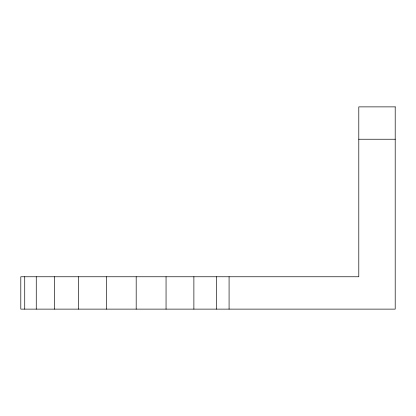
<?xml version="1.0" encoding="UTF-8"?>
<svg xmlns="http://www.w3.org/2000/svg" width="416" height="416" viewBox="0 0 416 416"><rect width="100%" height="100%" fill="white"/><g stroke="black" fill="none" stroke-linecap="round" stroke-linejoin="round"><path stroke-width="0.62" d="M358.795 139.235L395.2 139.235M229.081 276.765L229.081 309.124M216.512 276.765L216.512 309.124M193.882 276.765L193.882 309.124M166.052 276.765L166.052 309.124M136.188 276.765L136.188 309.124M106.324 276.765L106.324 309.124M78.494 276.765L78.494 309.124M54.595 276.765L54.595 309.124M36.26 276.765L36.26 309.124M24.731 276.765L24.731 309.124M395.2 106.876L358.795 106.876L358.795 276.765L20.8 276.765L20.8 309.124L395.2 309.124L395.2 106.876"/></g></svg>
